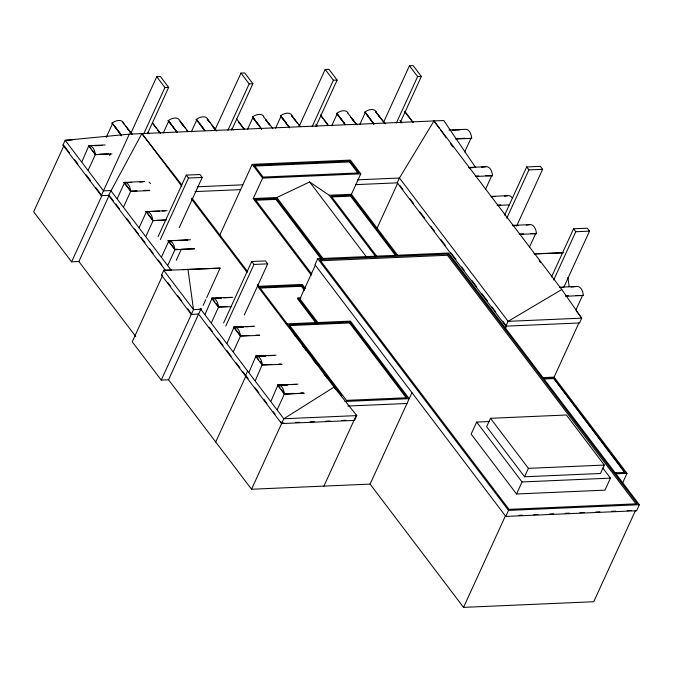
<?xml version="1.0" encoding="UTF-8"?>
<svg xmlns="http://www.w3.org/2000/svg" width="673" height="673" viewBox="0 0 673 673"><rect width="100%" height="100%" fill="white"/><g stroke="black" fill="none" stroke-linecap="round" stroke-linejoin="round"><path stroke-width="1.01" d="M203.153 305.441L205.761 299.695M206.628 297.786L220.096 268.123L182.989 269.562M475.702 167.661L443.759 120.509L129.292 134.146L101.278 195.666L109.186 195.33L78.884 261.511L135.727 336.492M101.278 195.666L62.959 145.116L65.163 140.304L129.292 134.146M81.896 161.789L88.718 145.999M88.222 170.134L95.457 154.327L92.294 150.155M106.241 137.368L112.627 123.42L111.962 123.109L121.636 135.87M109.606 155.539L110.456 153.68M78.884 261.511L71.599 261.831L101.901 195.641M130.739 133.54L156.742 76.747L160.485 76.579L168.671 87.381L147.437 133.767M143.694 133.927L164.927 87.54L156.742 76.747M117.262 198.527L124.505 182.72L130.2 190.232M123.588 206.872L130.831 191.065M163.245 133.077L168.78 120.989L176.822 131.992M139.218 227.491L146.453 211.684L153.158 220.517L145.915 236.324M191.325 131.858L196.861 119.769L204.903 130.772M158.096 236.652L186.261 175.115L199.99 174.526L202.22 177.47L179.254 227.642M160.325 239.596L188.499 178.059L186.261 175.115M214.965 129.889L240.976 73.096L244.72 72.928L252.905 83.73L231.663 130.116M161.545 256.935L168.78 241.127L174.442 248.598M198.585 314.106L191.309 314.417L161.545 275.156L163.741 270.344L171.649 269.999M227.92 130.276L249.161 83.889L240.976 73.096M167.838 265.229L175.073 249.422L177.167 249.346M176.242 260.358L181.348 249.203L194.337 248.589M247.479 129.418L253.014 117.329L261.671 129.182M219.852 235.012L252.198 164.355L350.364 160.098L360.778 173.844L351.415 194.304L397.474 255.05M275.56 128.207L281.087 116.118L289.129 127.121M635.968 510.765L635.598 510.277L593.729 601.729L463.529 607.374L370.083 484.106L251.534 489.246L168.536 379.774L161.259 380.085L193.513 309.605L187.994 269.52L163.741 270.344L193.513 309.605L201.412 309.26L200.386 308.756M168.536 379.774L200.79 309.294M311.288 275.114L253.25 198.56L262.613 178.101L252.198 164.355M254.874 200.285L255.244 199.486L276.3 198.569L322.014 258.869M205.08 314.358L211.902 298.568M299.199 126.238L325.202 69.437L328.946 69.277L337.131 80.079L315.898 126.465M211.406 322.704L218.641 306.896L216.109 303.557M321.013 258.836L275.93 199.376L276.3 198.569M312.154 126.625L333.387 80.238L325.202 69.437M223.579 323.032L251.752 261.503L265.482 260.905L267.711 263.85L244.307 314.964M225.808 325.976L253.982 264.447L251.752 261.503M227.028 343.314L233.851 327.524M331.713 125.767L337.249 113.678L344.669 123.84M233.354 351.659L240.598 335.852M359.786 124.555L365.321 112.467L373.767 123.596M247.588 371.016L245.384 375.828L246.007 375.803L215.705 441.984M248.985 372.278L255.807 356.488M357.826 172.936L349.497 161.941L349.859 161.141L254.192 165.289L263.118 177.066L358.793 172.919L349.859 161.141M255.311 380.615L262.134 364.825M304.406 290.248L301.386 286.269L301.756 285.47L258.802 287.329M300.89 297.845L297.912 297.971L297.55 298.77L315.94 323.04M317.715 258.693L314.964 264.716L505.776 516.41L636.599 510.74L639.35 504.725L448.538 253.023L317.715 258.693L508.527 510.395L639.35 504.725M315.334 265.204L299.906 298.896L317.664 322.325M383.433 122.587L409.436 65.786L413.18 65.626L421.365 76.428L400.132 122.814M395.623 255.597L350.549 196.137L350.911 195.338L331.209 196.188L376.922 256.489M396.389 122.974L417.622 76.587L409.436 65.786M270.941 401.234L277.756 385.444M277.268 409.579L284.502 393.764L281.339 389.6M251.534 489.246L283.787 418.766L334.06 387.101L356.783 415.603L354.578 420.415L281.583 423.578L198.215 313.618M377.082 228.197L397.861 182.812L355.495 184.646M406.206 397.709L349.539 322.956L349.901 322.157L289.146 324.79L346.452 400.376L407.207 397.735L349.901 322.157M464.681 151.989L471.066 138.041M323.906 486.108L356.412 415.106L356.783 415.603L283.787 418.766L200.133 308.419M636.17 504.161L447.478 255.26L448.033 254.058L319.709 259.627L509.032 509.36L637.356 503.791L448.033 254.058M485.494 189.365L491.879 175.417M370.083 484.106L411.952 392.653M504.573 215.225L526.673 166.946L540.402 166.357L542.631 169.302L516.628 226.094M506.803 218.17L528.902 169.899L526.673 166.946M529.407 247.277L535.792 233.329M505.886 326.153L508.09 321.341L561.778 289.525L581.716 318.152L579.512 322.964L505.886 326.153L397.238 182.837L399.442 178.025L433.967 120.938L561.778 289.525M505.204 328.979L506.508 326.127L502.723 321.13M489.136 421.534L476.661 422.08L471.15 434.11L516.544 493.99L604.934 490.154L610.445 478.124L602.882 468.147M551.456 277.066L573.556 228.795L587.285 228.197L589.514 231.142L563.949 286.992M490.474 418.295L486.621 426.716L524.57 476.778L600.484 473.489L604.337 465.06L566.388 414.997L490.474 418.295L528.423 468.349L604.337 465.06M553.686 280.018L575.785 231.739L573.556 228.795M575.861 310.051L582.675 295.169M624.847 472.808L553.593 378.176L543.103 378.63M622.365 483.517L627.026 473.338L554.098 377.141L578.889 322.99M463.529 607.374L505.406 515.922M505.776 516.41L508.527 510.395M516.544 493.99L522.055 481.952L476.661 422.08M524.57 476.778L528.423 468.349M181.828 184.89L141.877 133.599L108.563 195.355L165.651 270.655M253.25 198.56L276.805 197.534L309.622 181.962L329.215 195.263L375.896 256.842M164.927 87.54L168.671 87.381M249.161 83.889L252.905 83.73M333.387 80.238L337.131 80.079M417.622 76.587L421.365 76.428M132.472 134.575L122.982 122.629L124.48 124.606M177.176 132.623L168.115 120.677L171.279 124.278M204.685 130.655L196.196 119.458L198.737 122.242M216.731 130.957L207.217 118.978L209.968 122.612M261.444 129.023L252.35 117.026L259.273 125.59M272.885 128.526L263.623 116.875M289.583 127.887L280.422 115.806L286.134 122.772M291.451 115.327L300.41 126.583M345.089 124.598L336.584 113.375L344.778 123.622M357.136 124.9L347.848 113.224M365.321 112.467L373.986 124.32L365.077 112.139M375.685 111.676L385.335 123.849M72.44 139.984L65.163 140.304L103.482 190.854L110.767 190.543L171.026 270.024M62.959 145.116L63.582 145.09M111.945 153.949L95.288 154.672A9.716 5.779 87.5 0 0 88.466 145.671L105.123 144.947M448.841 130.049L464.908 129.351A9.716 5.779 87.5 0 1 471.731 138.352L455.663 139.05M95.129 145.721L102.405 145.41M452.298 130.242L459.609 129.923M99.461 154.151L108.454 153.764M457.59 138.63L464.9 138.31M253.822 166.088L349.497 161.941M188.499 178.059L202.22 177.47M149.743 190.585L130.663 191.41L123.84 182.417L144.72 181.449M468.509 167.468L485.729 166.727A9.716 5.779 87.5 0 1 492.543 175.72L475.331 176.469M124.084 182.736L131.731 182.408M139.757 182.063L143.088 181.92M468.854 167.796L473.026 167.611M481.38 167.249L485.729 166.727M262.613 178.101L360.778 173.844M528.902 169.899L542.631 169.302M197.239 186.791L242.835 184.814M357.7 179.834L399.442 178.025L508.09 321.341L581.716 318.152L576.652 311.473M130.411 191.082L137.023 190.796M144.047 190.493L149.414 190.257M476.223 176.09L478.621 175.989M485.763 175.678L492.543 175.72M195.035 191.603L240.631 189.626M329.215 195.263L351.415 194.304M255.875 200.243L275.93 199.376M331.873 196.945L350.549 196.137M491.29 196.39L507.678 195.683A9.716 5.779 87.5 0 1 512.195 197.778M165.979 220.046L152.796 220.618L145.982 211.616L167.047 210.641M146.041 211.701L159.467 211.112M162.092 211.002L165.222 210.868M491.181 196.735L495.471 196.55M504.447 196.163L507.678 195.683M497.507 205.08L500.788 204.937M497.086 205.433L509.377 204.903M152.737 220.534L166.164 219.953M512.397 225.388L529.634 224.639A9.716 5.779 87.5 0 1 536.457 233.64L519.22 234.389M512.767 225.707L518.235 225.472M526.336 225.119L529.634 224.639M194.547 248.943L174.862 249.708A9.716 5.779 87.5 0 0 168.099 240.799L190.577 239.765M168.166 240.875L172.296 240.698M174.357 240.606L187.784 240.025M168.351 241.119L171.825 240.993M180.692 240.614L187.035 240.337M519.463 234.036L523.544 233.859M530.568 233.556L536.457 233.64M575.785 231.739L589.514 231.142M174.652 249.439L177.773 249.33M320.197 260.779L447.478 255.26M253.982 264.447L267.711 263.85M534.009 253.805L562.477 252.779M534.295 254.024L563.461 252.754M187.994 269.52L220.096 268.123M161.545 275.156L162.538 275.619L132.236 341.808L161.259 380.085M257.7 286.361L302.261 284.435L305.357 288.524M259.484 288.086L301.386 286.269M211.65 298.24L218.473 307.241A9.716 5.779 87.5 0 0 211.65 298.24L232.648 297.273M211.717 298.324L220.811 297.929M223.84 297.803L230.915 297.491M214.342 298.467L221.417 298.156M559.734 287.211L576.517 286.479A9.716 5.779 87.5 0 1 583.34 295.481L565.505 296.255M559.894 287.539L563.082 287.405M571.209 287.051L576.517 286.479M218.229 306.913L226.952 306.535M218.414 307.157L231.605 306.669M200.419 308.798L201.042 308.772M566.22 295.884L568.391 295.792M575.474 295.481L583.34 295.481M190.939 313.929L191.561 313.904L187.775 308.907M285.983 323.915L350.406 321.122L409.192 398.668L344.778 401.461M254.722 326.228L233.607 327.204L240.429 336.197A9.716 5.779 87.5 0 0 233.607 327.204L242.81 326.885M245.864 326.75L252.972 326.447M236.29 327.423L243.676 327.103M349.539 322.956L288.776 325.589L293.184 331.402M240.177 335.869L248.951 335.491M255.757 335.196L259.399 335.036M240.362 336.113L259.736 335.364M255.555 356.16A9.716 5.779 87.5 0 1 262.377 365.153L255.555 356.16L276.048 355.209M255.622 356.236L265.986 355.79M268.064 355.697L274.281 355.428M259.256 356.337L265.448 356.067M263.564 364.766L271.774 364.413M278.748 364.11L280.994 364.009M262.319 365.077L282.08 364.303M304.036 393.259L284.334 394.109L277.512 385.116L298.004 384.165M277.57 385.2L287.943 384.746M291.056 384.611L296.238 384.384M281.213 385.293L287.405 385.023M542.556 377.637L554.098 377.141M543.969 378.983L553.408 378.579M285.512 393.722L293.722 393.369M300.722 393.066L302.951 392.965M284.267 394.033L303.969 393.175M347.764 406.046L406.997 403.48M281.836 423.056L283.93 422.972M295.472 422.467L299.662 422.282M310.152 421.828L314.35 421.651M325.892 421.147L330.081 420.97M341.623 420.465L345.821 420.289M614.575 472.867L625.032 472.412L553.593 378.176M614.39 473.262L616.485 473.169M615.475 473.834L627.026 473.338M522.055 481.952L610.445 478.124M519.051 515.325L522.206 515.19M533.756 514.685L537.954 514.509M549.505 514.004L553.702 513.827M565.253 513.322L569.451 513.137M579.949 512.683L584.147 512.506M595.698 512.002L599.904 511.825M611.454 511.32L615.652 511.135M627.202 510.639L631.4 510.454M404.776 111.238L413.23 122.393M404.608 111.575L412.734 122.301M399.981 120.492L401.789 122.881M384.376 123.142L375.929 112.004L380.262 117.926M350.995 117.363L356.017 123.992M399.754 185.311L402.917 189.475M409.865 198.644L413.651 203.641M419.969 211.978L424.394 217.808M430.712 226.136L434.497 231.142M440.815 239.47L445.24 245.3M450.918 252.804L455.974 259.467M461.661 266.971L464.185 270.302M471.765 280.296L476.82 286.967M481.876 293.63L487.563 301.134M491.98 306.964L495.774 311.961M320.55 114.898L328.5 125.38M320.407 115.268L322.771 118.389M323.974 119.971L327.347 124.429M315.839 124.261L317.059 125.876M297.373 123.142L291.695 115.655L294.791 119.887M298.635 124.808L299.897 126.465M350.911 195.338L396.624 255.631M287.396 124.429L289.289 126.928M369.57 248.076L370.84 249.75M265.499 119.348L269.881 125.136M309.622 181.962L366.398 256.85M236.341 118.583L244.577 129.435M238.536 122.049L243.937 129.166M231.865 128.265L233.136 129.931M276.805 197.534L323.486 259.113M211.221 124.261L216.235 130.873M199.99 123.899L204.996 130.503M255.244 199.486L311.75 274.02M188.011 131.328L179.556 120.181A9.716 5.922 -37.2 0 0 168.115 120.677M184.999 127.929L180.011 121.35L183.721 126.448M186.244 129.569L187.498 131.218M301.756 285.47L304.776 289.449M172.524 125.918L173.769 127.567M175.014 129.208L176.89 131.681M297.912 297.971L316.941 323.074M152.678 122.982L160.511 133.313M153.108 124.118L156.111 128.072M157.305 129.653L159.703 132.817M147.867 132.219L149.07 133.809M298.854 338.881L301.369 342.204M309.555 352.997L312.079 356.32M318.371 364.631L320.264 367.122M321.526 368.779L322.779 370.444M328.449 377.915L330.965 381.238M337.266 389.549L341.674 395.362M191.948 198.173L247.361 271.261M257.423 284.528L288.473 325.488M289.735 327.154L295.111 334.245M295.43 334.666L315.957 361.746M316.302 362.2L320.096 367.206M321.013 368.417L341.606 395.573M141.877 133.599L181.836 186.303M191.351 198.855L247.168 272.481M257.313 285.865L334.06 387.101M294.202 334.75L295.464 336.416M302.421 345.594L303.683 347.26M304.953 348.925L306.215 350.591M313.164 359.769L316.327 363.933M323.915 373.944L327.078 378.108M334.027 387.286L335.289 388.952M354.208 419.918L354.578 420.415M125.733 126.255L131.975 134.491M114.503 125.893L121.367 134.953M212.315 298.551L214.847 301.891M234.902 328.34L239.958 335.019M256.22 356.463L258.752 359.803M260.014 361.477L261.284 363.142M278.807 386.26L280.069 387.926M168.099 240.799L174.921 249.792M89.13 145.982L91.032 148.489M88.466 145.671L95.288 154.672M110.372 196.895L113.35 200.823M115.773 204.012L119.567 209.017M126.465 218.119L130.217 223.066M134.592 228.837L136.468 231.31M137.09 232.135L138.31 233.741M141.355 237.762L143.181 240.168M143.786 240.968L145.04 242.617M149.414 248.396L153.166 253.342M158.163 259.938L161.932 264.901M209.278 327.356L212.399 331.478M217.404 338.073L223.024 345.493M226.801 350.473L231.226 356.311M236.156 362.806L239.849 367.685M242.928 371.74L246.007 375.803M246.856 376.922L248.118 378.596M255.059 387.741L258.811 392.687M263.808 399.282L266.937 403.405M273.238 411.725L275.131 414.223M280.616 421.449L282.206 423.553M69.647 153.091L63.952 145.578L33.65 211.768L71.599 261.831M74.703 159.762L77.866 163.934M86.094 174.787L90.519 180.625M95.583 187.296L101.27 194.808M167.585 282.281L170.74 286.437M177.68 295.59L181.466 300.587M350.944 117.455L354.654 122.536M265.473 119.415L269.192 124.497M207.469 119.306L209.32 121.847M213.03 126.928L214.266 128.619M127.567 128.888L128.804 130.579M130.04 132.27L131.277 133.961M112.627 123.42L121.291 135.273M539.241 260.821L540.478 262.52M433.967 120.938L439.461 128.518M440.689 130.2L446.182 137.78M450.464 143.677L452.904 147.042M567.894 277.385L569.173 286.631M111.962 123.109A9.716 5.922 -37.2 0 1 123.403 122.612M196.196 119.458A9.716 5.922 -37.2 0 1 207.629 118.961M252.35 117.026A9.716 5.922 -37.2 0 1 263.791 116.53M280.422 115.806A9.716 5.922 -37.2 0 1 291.863 115.31M336.584 113.375A9.716 5.922 -37.2 0 1 348.017 112.879M364.657 112.155A9.716 5.922 -37.2 0 1 376.098 111.659M149.061 182.164A9.716 5.779 87.5 0 1 150.449 183.544M123.84 182.417A9.716 5.779 87.5 0 1 130.663 191.41M145.982 211.616A9.716 5.779 87.5 0 1 152.796 220.618M277.512 385.116A9.716 5.779 87.5 0 1 284.334 394.109"/></g></svg>
